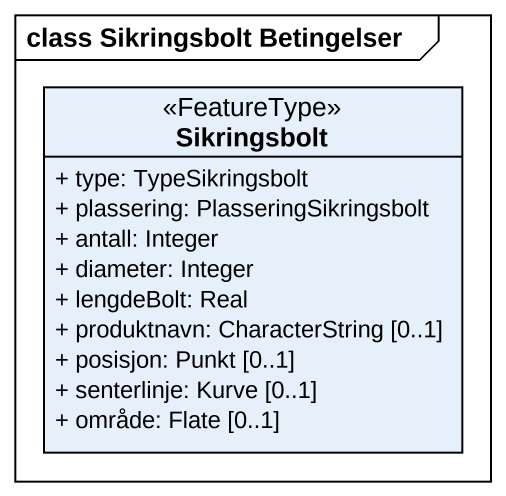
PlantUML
@startuml
mainframe class Sikringsbolt Betingelser
hide circle
hide empty members
skinparam classAttributeIconSize 0
class Sikringsbolt <<FeatureType>> {
  + type: TypeSikringsbolt
  + plassering: PlasseringSikringsbolt
  + antall: Integer
  + diameter: Integer
  + lengdeBolt: Real
  + produktnavn: CharacterString [0..1]
  + posisjon: Punkt [0..1]
  + senterlinje: Kurve [0..1]
  + område: Flate [0..1]
}
@enduml
